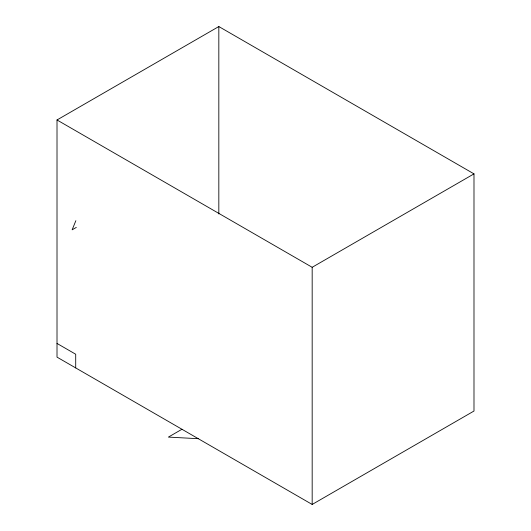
<?xml version="1.0" encoding="UTF-8"?>
<svg xmlns="http://www.w3.org/2000/svg" width="531" height="531" viewBox="0 0 531 531"><rect width="100%" height="100%" fill="white"/><g stroke="black" fill="none" stroke-linecap="round" stroke-linejoin="round"><path stroke-width="0.8" d="M75.86 220.69L72.136 229.817L76.305 227.407M57.009 119.973L218.825 26.55L473.991 173.869L473.991 411.027L312.175 504.45L57.009 357.131L57.009 119.973L312.175 267.292L473.991 173.869M181.954 429.267L168.393 437.099L198.295 438.699M57.009 343.438L75.707 354.237L75.707 367.923M312.175 267.292L312.175 504.45M218.825 26.55L218.825 213.953"/></g></svg>
